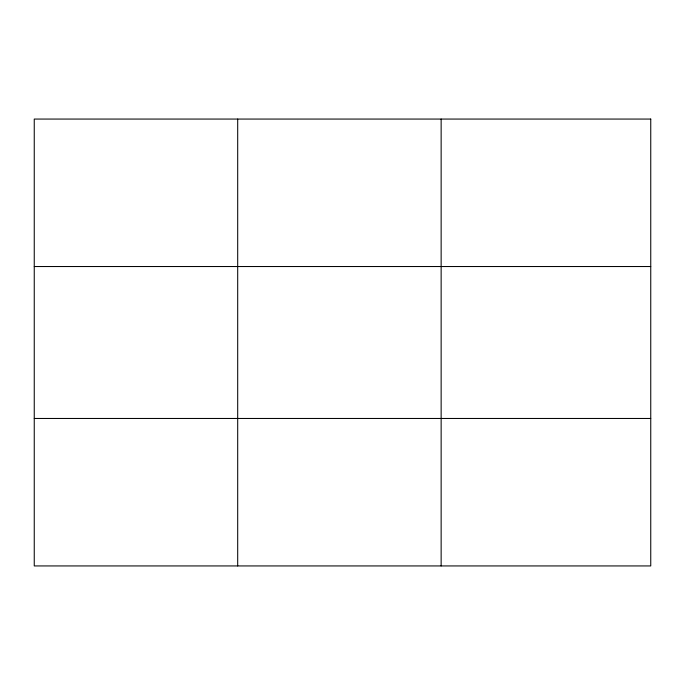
<?xml version="1.0" encoding="UTF-8"?>
<svg xmlns="http://www.w3.org/2000/svg" width="685" height="685" viewBox="0 0 685 685"><rect width="100%" height="100%" fill="white"/><g stroke="black" fill="none" stroke-linecap="round" stroke-linejoin="round"><path stroke-width="1.03" d="M237.695 565.938L237.695 119.062M441.14 565.938L441.14 119.062M34.25 266.533L650.75 266.533M34.25 418.466L650.75 418.466M650.75 119.062L650.75 565.938L34.25 565.938L34.25 119.062L650.75 119.062"/></g></svg>
